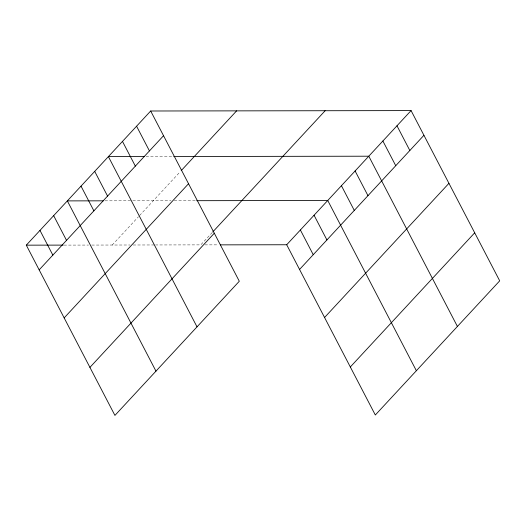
<?xml version="1.0" encoding="UTF-8"?>
<svg xmlns="http://www.w3.org/2000/svg" width="526" height="526" viewBox="0 0 526 526"><rect width="100%" height="100%" fill="white"/><g stroke="black" fill="none" stroke-linecap="round" stroke-linejoin="round"><path stroke-width="0.39" stroke-dasharray="2.63 1.97" d="M112.229 245.031L138.502 216.692M139.594 215.515L180.089 171.831M212.261 232.492L200.768 244.886L155.696 244.958M146.037 156.557L173.863 156.511M104.99 200.833L132 200.787M132.815 200.787L170.983 200.728M174.205 200.722L195.935 200.689M63.948 245.103L88.499 245.063M91.774 245.063L129.942 244.998M133.157 244.998L154.887 244.958M204.857 244.879L217.955 244.86"/><path stroke-width="0.79" d="M150.679 110.999L239.304 281.246L114.924 415.408L26.3 245.162L150.679 110.999L411.076 110.591L499.7 280.838L375.321 415.001L286.696 244.754L220.407 244.86M39.161 269.871L163.54 135.708M181.187 170.648L236.608 110.868M64.165 317.901L188.538 183.738M212.806 231.9L325.147 110.723M89.92 367.385L214.299 233.222M286.696 244.754L411.076 110.591M299.557 269.457L423.936 135.294M324.562 317.487L448.941 183.324M350.323 366.97L474.695 232.808M144.4 156.557L108.389 156.616L197.013 326.863M173.863 156.511L368.785 156.202L457.41 326.449M103.352 200.833L67.341 200.893L155.972 371.139M196.737 200.689L327.744 200.478L416.368 370.725M26.3 245.162L63.127 245.109M396.979 125.793L409.839 150.502M382.882 141.001L395.743 165.703M355.103 170.963L367.97 195.665M341.427 185.717L354.287 210.426M314.061 215.239L326.922 239.941M300.379 229.994L313.24 254.702M136.582 126.207L149.443 150.909M122.486 141.415L135.346 166.117M94.706 171.377L107.567 196.08M81.024 186.132L93.884 210.841M53.665 215.647L66.526 240.356M39.983 230.408L52.843 255.11"/></g></svg>
